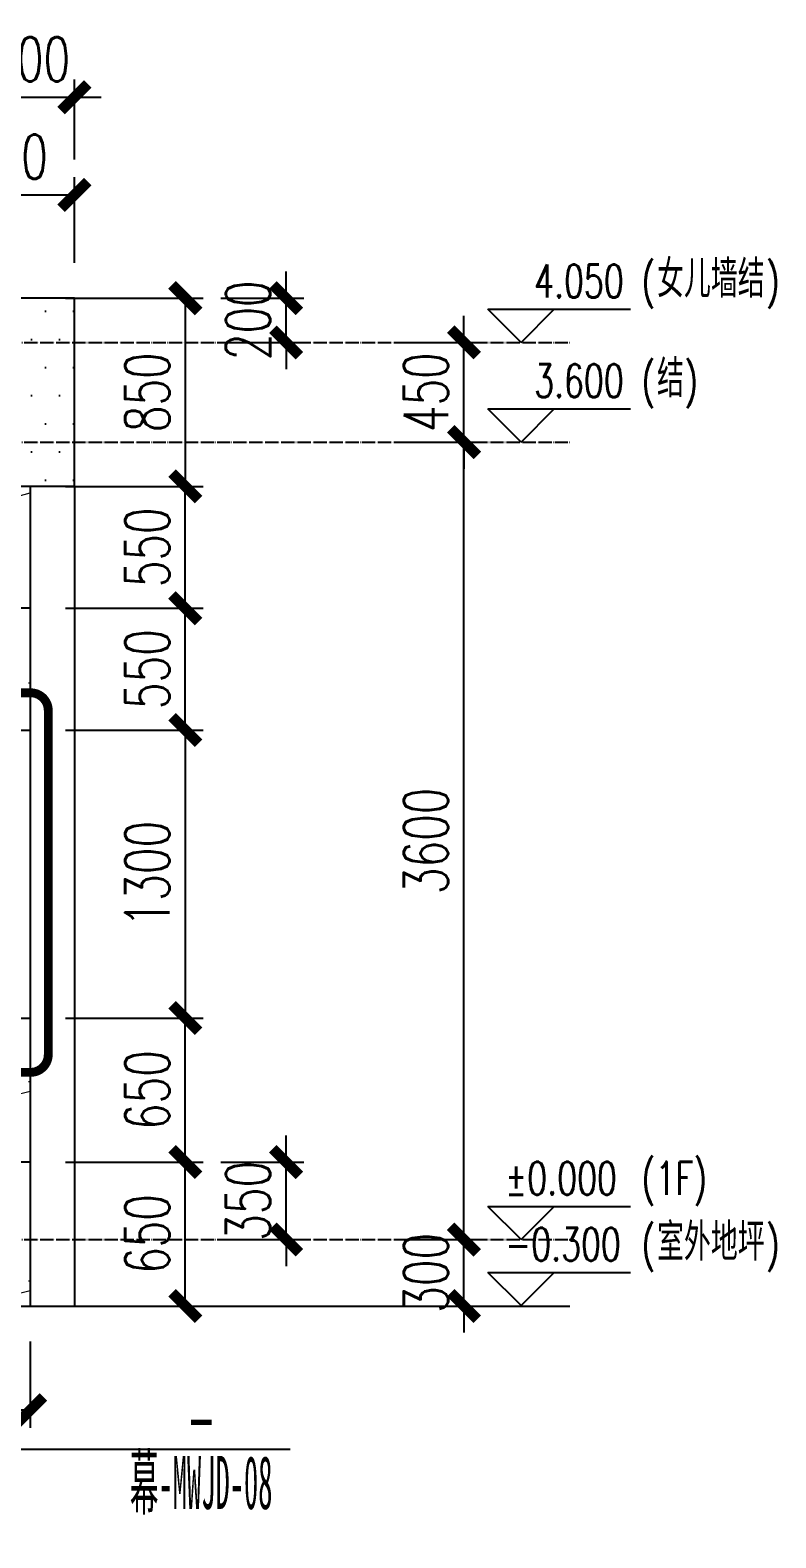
# Model space of a CAD drawing. Extents: x -202236 to 1002404, y -663931 to 1550022.
# Drawn here: x -99383 to -96016, y -342526 to -335720 of the extents above; entities that cross this region are included whole.
import ezdxf
from ezdxf.enums import TextEntityAlignment as Align

# ---------------------------------------------------------------- set-up
doc = ezdxf.new("R2010")
doc.units = 0
doc.linetypes.add('DASH', pattern=[0.35, 0.25, -0.1])
doc.linetypes.add('DOTE', pattern=[2.42, 2, -0.2, 0.02, -0.2])
for name, color, linetype in [('!ZN1-填充-8', 8, 'Continuous'), ('!ZN3-铝板幕墙-3', 3, 'Continuous'), ('25mm厚湿贴石材', 35, 'Continuous'), ('3索引', 3, 'Continuous'), ('A-AXIS-DOTE', 14, 'DOTE'), ('A-AXIS-ELEV', 4, 'Continuous'), ('A-HATCH-2', 251, 'Continuous'), ('A-SFCE', 30, 'Continuous'), ('DIM', 173, 'Continuous'), ('PUB_TEXT', 7, 'Continuous')]:
    doc.layers.add(name, color=color, linetype=linetype)
doc.layers.add('99立面图例外参$0$99立面图例外参$0$A-WALL-HATCH', color=8, linetype='Continuous', lineweight=13)
doc.styles.add('_TCH_DIM', font='SIMPLEX', dxfattribs={"bigfont": 'GBCBIG'})
doc.styles.add('DHTEXT-1', font='ROMANS.shx', dxfattribs={"width": 0.7, "bigfont": 'CHINESE.shx'})
doc.styles.add('中南符号', font='simhei.ttf')
doc.dimstyles.new('ZN80', dxfattribs={"dimscale": 80, "dimtxt": 2.5, "dimasz": 1.5, "dimexe": 1, "dimexo": 2, "dimgap": 0.9, "dimtad": 1, "dimdec": 0, "dimdsep": 46, "dimtxsty": 'DHTEXT-1', "dimblk": 'ARCHTICK', "dimcen": 2.5, "dimclrd": 173, "dimclre": 173, "dimclrt": 7, "dimazin": 2, "dimtfac": 0.4, "dimtdec": 0, "dimtix": 1, "dimtmove": 2, "dimatfit": 3, "dimfxl": 0, "dimtolj": 1, "dimtzin": 0, "dimarcsym": 0})
pattern_1 = [(41.9872125, (2158793.72, -858348.18), (1199.999982, 900.00002), [19.21946, -4016.8677]), (68.1985905, (2158508.01, -858378.18), (599.9999996, 1800.000001), [69.23783, -4777.41048]), (60.945396, (2158493.72, -858412.47), (599.9999597, 900.0000255), [29.41609, -6147.9618]), (90, (2158508, -858386.76), (600, -4e-14), [8.57143, -891.42852]), (71.565051, (2158788, -858365.33), (1e-06, 900.000002), [18.07016, -1879.29642]), (171.469234, (2158788.01, -858365.33), (-599.999998, 5.6e-06), [28.89107, -6038.2332]), (79.215702, (2158748.01, -858421.04), (600.000003, 3600.0000017), [61.07874, -6352.1886]), (62.1329961, (2158296.578, -858146.756), (2399.99997084, 4500.0000176), [140.58914, -29383.1298]), (0, (2158305.2, -858014.8), (0, 900), [0, -600]), (64.9831065, (2158693.72, -857851.04), (1200.000003, 2699.9999982), [94.58826, -9837.1788]), (81.4391104, (2158925.149, -858206.756), (1199.99999793, 8099.99994892), [134.35409, -28080.0036]), (82.8749836, (2158593.72, -858125.328), (599.99996395, 4500.0000045), [69.10507, -14442.9588]), (76.75948, (2158533.72, -858313.9), (600.00000583, 2699.9999979), [149.69356, -15568.1304]), (0, (2158440.2, -858313.5), (0, 900), [0, -600]), (0, (2158449.8, -858323.1), (0, 900), [0, -600]), (0, (2158517.3, -858274.9), (0, 900), [0, -600]), (0, (2158498, -858168.95), (0, 900), [0, -600]), (59.0362434, (2158568.006, -858168.185), (599.9999522, 900.0000258), [49.97959, -10445.7336]), (0, (2158593.7, -858127), (0, 900), [0, -600]), (0, (2158517.3, -858159.3), (0, 900), [0, -600]), (0, (2158546.2, -858101.5), (0, 900), [0, -600]), (0, (2158517.3, -858188.2), (0, 900), [0, -600]), (50.194429, (2158865.15, -858249.61), (600.0000004, 900.0000004), [22.315, -4663.8348]), (90, (2158865.15, -858275.3), (600, -4e-14), [25.71428, -874.28568]), (43.66778, (2158833.72, -858305.33), (1800.0000014, 1799.9999965), [43.4483, -9080.6952]), (90, (2158833.7, -858313.9), (600, -4e-14), [8.57143, -891.42852]), (39.805571, (2158808.006, -858335.33), (1199.9999713, 900.0000354), [33.4725, -6995.7522]), (0, (2158719.8, -858274.9), (0, 900), [0, -600]), (0, (2158866.5, -858247.7), (0, 900), [0, -600]), (0, (2158866.5, -858247.7), (0, 900), [0, -600]), (29.3577535, (2158879.43, -858232.47), (1799.9999964, 900.0000053), [52.45017, -5454.81774]), (0, (2158864.4, -858188.2), (0, 900), [0, -600]), (146.309932, (2158693.72, -857851.04), (-1200.0000074, 899.9999844), [61.80945, -6428.1828]), (8.1301023, (2158628.006, -857971.04), (5999.99995775, 899.99999466), [60.60915, -12667.3128]), (47.8624052, (2158493.72, -857988.185), (2400.00000106, 2699.9999975), [80.91316, -16910.8494]), (14.6208739, (2158362.29, -858022.47), (3599.9999901, 900.00003754), [135.82702, -14126.01]), (0, (2158411.3, -857966.6), (0, 900), [0, -600]), (18.434949, (2158602.29, -858056.76), (2400.0000002, 899.999997), [27.10524, -5664.9945]), (16.699244, (2158628, -858048.18), (599.999988, 5e-05), [14.91472, -3117.17718]), (101.093723, (2158642.292, -858043.9), (-1200.0000105, 6299.99994104), [74.2445, -15517.0992]), (0, (2158565.5, -858005.2), (0, 900), [0, -600]), (0, (2158627.7, -857969.35), (0, 900), [0, -600]), (0, (2158546.2, -858072.6), (0, 900), [0, -600]), (0, (2158469.1, -857879.9), (0, 900), [0, -600]), (0, (2158440.2, -857918.5), (0, 900), [0, -600]), (44.1449026, (2158593.72, -857863.9), (1800.0000031, 1799.99999994), [67.68776, -14146.7412]), (54.5829447, (2158548.006, -857928.185), (600.0000017, 899.99999645), [78.8825, -16486.4424]), (0, (2158594.5, -857863.3), (0, 900), [0, -600]), (0, (2158507.7, -857908.8), (0, 900), [0, -600]), (0, (2158594.5, -857863.3), (0, 900), [0, -600]), (0, (2158548.1, -857929.6), (0, 900), [0, -600]), (75.068583, (2158688.01, -857962.47), (600, 2700.000001), [22.1774, -4635.075]), (90, (2158693.7, -857941.04), (600, -4e-14), [90, -810]), (50.194429, (2158799.43, -857563.9), (600.0000004, 900.0000004), [22.315, -4663.8348]), (0, (2158633, -857754.7), (0, 900), [0, -600]), (0, (2158652.3, -857764.3), (0, 900), [0, -600]), (0, (2158575.2, -857745), (0, 900), [0, -600]), (0, (2158671.6, -857639.1), (0, 900), [0, -600]), (53.1301023, (2158733.72, -857692.47), (600.0000009, 899.9999994), [42.85714, -8957.1426]), (90, (2158733.7, -857765.3), (600, -4e-14), [72.85714, -827.14284]), (0, (2158733.8, -857763.9), (0, 900), [0, -600]), (23.1985905, (2158779.43, -857572.47), (1800.000001, 900.0000005), [21.75935, -4547.7045]), (66.037511, (2158773.72, -857585.33), (600, 1799.999999), [14.0698, -2940.58752]), (66.037511, (2158768, -857598.18), (600, 1799.999999), [14.0698, -2940.58752]), (81.8698976, (2158759.435, -857658.185), (600.0000026, 4500.00000045), [60.60915, -12667.3128]), (90, (2158813.7, -857546.76), (600, -4e-14), [21.42857, -878.57142]), (0, (2158747.8, -857516.8), (0, 900), [0, -600])]

# ---------------------------------------------------------------- blocks, each defined once
blk = doc.blocks.new('_ArchTick')
at = {"color": 0, "linetype": 'ByBlock', "const_width": 0.4}
blk.add_lwpolyline([(-0.5, -0.5), (0.5, 0.5)], dxfattribs=at)
blk = doc.blocks.new('*D229')
at = {"layer": 'Defpoints', "color": 0, "ltscale": 800, "transparency": 16777216}
for p in [(-97860.1, -337129.3), (-97424.2, -337129.3), (-97860.1, -337579.3)]:
    blk.add_point(p, dxfattribs=at)
at = {"layer": 'DIM', "color": 173, "linetype": 'ByBlock', "lineweight": -2, "ltscale": 800, "transparency": 16777216}
for p, q in [((-97424.2, -337129.3), (-97424.2, -337009.3)), ((-97700.1, -337129.3), (-97344.2, -337129.3)), ((-97424.2, -337579.3), (-97424.2, -337129.3)), ((-97700.1, -337579.3), (-97344.2, -337579.3)), ((-97424.2, -337579.3), (-97424.2, -337699.3))]:
    blk.add_line(p, q, dxfattribs=at)
at = {"layer": 'DIM', "color": 173, "lineweight": -2, "ltscale": 800, "transparency": 16777216, "xscale": 120, "yscale": 120, "zscale": 120}
for p, rotation in [((-97424.2, -337129.3), 270), ((-97424.2, -337579.3), 90)]:
    blk.add_blockref('_ArchTick', p, dxfattribs=dict(at, rotation=rotation))
at = {"layer": 'DIM', "color": 7, "ltscale": 800, "transparency": 16777216, "insert": (-97596.2, -337354.3), "char_height": 200, "attachment_point": 5, "rotation": 90, "style": 'DHTEXT-1'}
blk.add_mtext('\\A1;450', dxfattribs=at)
blk = doc.blocks.new('*D230')
at = {"layer": 'Defpoints', "color": 0, "ltscale": 800, "transparency": 16777216}
for p in [(-97860.1, -337579.3), (-97424.2, -337579.3), (-97860.1, -341179.3)]:
    blk.add_point(p, dxfattribs=at)
at = {"layer": 'DIM', "color": 173, "linetype": 'ByBlock', "lineweight": -2, "ltscale": 800, "transparency": 16777216}
for p, q in [((-97700.1, -337579.3), (-97344.2, -337579.3)), ((-97424.2, -341179.3), (-97424.2, -337579.3)), ((-97700.1, -341179.3), (-97344.2, -341179.3))]:
    blk.add_line(p, q, dxfattribs=at)
at = {"layer": 'DIM', "color": 173, "lineweight": -2, "ltscale": 800, "transparency": 16777216, "xscale": 120, "yscale": 120, "zscale": 120}
for p, rotation in [((-97424.2, -337579.3), 90), ((-97424.2, -341179.3), 270)]:
    blk.add_blockref('_ArchTick', p, dxfattribs=dict(at, rotation=rotation))
at = {"layer": 'DIM', "color": 7, "ltscale": 800, "transparency": 16777216, "insert": (-97596.2, -339379.3), "char_height": 200, "attachment_point": 5, "rotation": 90, "style": 'DHTEXT-1'}
blk.add_mtext('\\A1;3600', dxfattribs=at)
blk = doc.blocks.new('*D231')
at = {"layer": 'Defpoints', "color": 0, "ltscale": 800, "transparency": 16777216}
for p in [(-97860.1, -341179.3), (-97424.2, -341179.3), (-97860.1, -341479.3)]:
    blk.add_point(p, dxfattribs=at)
at = {"layer": 'DIM', "color": 173, "linetype": 'ByBlock', "lineweight": -2, "ltscale": 800, "transparency": 16777216}
for p, q in [((-97424.2, -341179.3), (-97424.2, -341059.3)), ((-97700.1, -341179.3), (-97344.2, -341179.3)), ((-97424.2, -341479.3), (-97424.2, -341179.3)), ((-97700.1, -341479.3), (-97344.2, -341479.3)), ((-97424.2, -341479.3), (-97424.2, -341599.3))]:
    blk.add_line(p, q, dxfattribs=at)
at = {"layer": 'DIM', "color": 173, "lineweight": -2, "ltscale": 800, "transparency": 16777216, "xscale": 120, "yscale": 120, "zscale": 120}
for p, rotation in [((-97424.2, -341179.3), 270), ((-97424.2, -341479.3), 90)]:
    blk.add_blockref('_ArchTick', p, dxfattribs=dict(at, rotation=rotation))
at = {"layer": 'DIM', "color": 7, "ltscale": 800, "transparency": 16777216, "insert": (-97596.2, -341329.3), "char_height": 200, "attachment_point": 5, "rotation": 90, "style": 'DHTEXT-1'}
blk.add_mtext('\\A1;300', dxfattribs=at)
blk = doc.blocks.new('*D286')
at = {"layer": 'Defpoints', "color": 0, "ltscale": 800, "transparency": 16777216}
for p in [(-99383, -338329.3), (-98682.5, -338329.3), (-99383, -338879.3)]:
    blk.add_point(p, dxfattribs=at)
at = {"layer": 'DIM', "color": 173, "linetype": 'ByBlock', "lineweight": -2, "ltscale": 800, "transparency": 16777216}
for p, q in [((-99223, -338329.3), (-98602.5, -338329.3)), ((-98682.5, -338879.3), (-98682.5, -338329.3)), ((-99223, -338879.3), (-98602.5, -338879.3))]:
    blk.add_line(p, q, dxfattribs=at)
at = {"layer": 'DIM', "color": 173, "lineweight": -2, "ltscale": 800, "transparency": 16777216, "xscale": 120, "yscale": 120, "zscale": 120}
for p, rotation in [((-98682.5, -338329.3), 90), ((-98682.5, -338879.3), 270)]:
    blk.add_blockref('_ArchTick', p, dxfattribs=dict(at, rotation=rotation))
at = {"layer": 'DIM', "color": 7, "ltscale": 800, "transparency": 16777216, "insert": (-98854.5, -338604.3), "char_height": 200, "attachment_point": 5, "rotation": 90, "style": 'DHTEXT-1'}
blk.add_mtext('\\A1;550', dxfattribs=at)
blk = doc.blocks.new('*D287')
at = {"layer": 'Defpoints', "color": 0, "ltscale": 800, "transparency": 16777216}
for p in [(-99383, -336929.3), (-99383, -337779.3), (-98682.5, -337779.3)]:
    blk.add_point(p, dxfattribs=at)
at = {"layer": 'DIM', "color": 173, "linetype": 'ByBlock', "lineweight": -2, "ltscale": 800, "transparency": 16777216}
for p, q in [((-99223, -336929.3), (-98602.5, -336929.3)), ((-98682.5, -336929.3), (-98682.5, -337779.3)), ((-99223, -337779.3), (-98602.5, -337779.3))]:
    blk.add_line(p, q, dxfattribs=at)
at = {"layer": 'DIM', "color": 173, "lineweight": -2, "ltscale": 800, "transparency": 16777216, "xscale": 120, "yscale": 120, "zscale": 120}
for p, rotation in [((-98682.5, -336929.3), 90), ((-98682.5, -337779.3), 270)]:
    blk.add_blockref('_ArchTick', p, dxfattribs=dict(at, rotation=rotation))
at = {"layer": 'DIM', "color": 7, "ltscale": 800, "transparency": 16777216, "insert": (-98854.5, -337354.3), "char_height": 200, "attachment_point": 5, "rotation": 90, "style": 'DHTEXT-1'}
blk.add_mtext('\\A1;850', dxfattribs=at)
blk = doc.blocks.new('*D288')
at = {"layer": 'Defpoints', "color": 0, "ltscale": 800, "transparency": 16777216}
for p in [(-99383, -338879.3), (-99383, -340179.3), (-98682.5, -340179.3)]:
    blk.add_point(p, dxfattribs=at)
at = {"layer": 'DIM', "color": 173, "linetype": 'ByBlock', "lineweight": -2, "ltscale": 800, "transparency": 16777216}
for p, q in [((-99223, -338879.3), (-98602.5, -338879.3)), ((-98682.5, -338879.3), (-98682.5, -340179.3)), ((-99223, -340179.3), (-98602.5, -340179.3))]:
    blk.add_line(p, q, dxfattribs=at)
at = {"layer": 'DIM', "color": 173, "lineweight": -2, "ltscale": 800, "transparency": 16777216, "xscale": 120, "yscale": 120, "zscale": 120}
for p, rotation in [((-98682.5, -338879.3), 90), ((-98682.5, -340179.3), 270)]:
    blk.add_blockref('_ArchTick', p, dxfattribs=dict(at, rotation=rotation))
at = {"layer": 'DIM', "color": 7, "ltscale": 800, "transparency": 16777216, "insert": (-98854.5, -339529.3), "char_height": 200, "attachment_point": 5, "rotation": 90, "style": 'DHTEXT-1'}
blk.add_mtext('\\A1;1300', dxfattribs=at)
blk = doc.blocks.new('*D289')
at = {"layer": 'Defpoints', "color": 0, "ltscale": 800, "transparency": 16777216}
for p in [(-99383, -340829.3), (-98682.5, -340829.3), (-99383, -341479.3)]:
    blk.add_point(p, dxfattribs=at)
at = {"layer": 'DIM', "color": 173, "linetype": 'ByBlock', "lineweight": -2, "ltscale": 800, "transparency": 16777216}
for p, q in [((-99223, -340829.3), (-98602.5, -340829.3)), ((-98682.5, -341479.3), (-98682.5, -340829.3)), ((-99223, -341479.3), (-98602.5, -341479.3))]:
    blk.add_line(p, q, dxfattribs=at)
at = {"layer": 'DIM', "color": 173, "lineweight": -2, "ltscale": 800, "transparency": 16777216, "xscale": 120, "yscale": 120, "zscale": 120}
for p, rotation in [((-98682.5, -340829.3), 90), ((-98682.5, -341479.3), 270)]:
    blk.add_blockref('_ArchTick', p, dxfattribs=dict(at, rotation=rotation))
at = {"layer": 'DIM', "color": 7, "ltscale": 800, "transparency": 16777216, "insert": (-98854.5, -341154.3), "char_height": 200, "attachment_point": 5, "rotation": 90, "style": 'DHTEXT-1'}
blk.add_mtext('\\A1;650', dxfattribs=at)
blk = doc.blocks.new('*D290')
at = {"layer": 'Defpoints', "color": 0, "ltscale": 800, "transparency": 16777216}
for p in [(-99383, -337779.3), (-98682.5, -337779.3), (-99383, -338329.3)]:
    blk.add_point(p, dxfattribs=at)
at = {"layer": 'DIM', "color": 173, "linetype": 'ByBlock', "lineweight": -2, "ltscale": 800, "transparency": 16777216}
for p, q in [((-99223, -337779.3), (-98602.5, -337779.3)), ((-98682.5, -338329.3), (-98682.5, -337779.3)), ((-99223, -338329.3), (-98602.5, -338329.3))]:
    blk.add_line(p, q, dxfattribs=at)
at = {"layer": 'DIM', "color": 173, "lineweight": -2, "ltscale": 800, "transparency": 16777216, "xscale": 120, "yscale": 120, "zscale": 120}
for p, rotation in [((-98682.5, -337779.3), 90), ((-98682.5, -338329.3), 270)]:
    blk.add_blockref('_ArchTick', p, dxfattribs=dict(at, rotation=rotation))
at = {"layer": 'DIM', "color": 7, "ltscale": 800, "transparency": 16777216, "insert": (-98854.5, -338054.3), "char_height": 200, "attachment_point": 5, "rotation": 90, "style": 'DHTEXT-1'}
blk.add_mtext('\\A1;550', dxfattribs=at)
blk = doc.blocks.new('*D291')
at = {"layer": 'Defpoints', "color": 0, "ltscale": 800, "transparency": 16777216}
for p in [(-99383, -340179.3), (-98682.5, -340179.3), (-99383, -340829.3)]:
    blk.add_point(p, dxfattribs=at)
at = {"layer": 'DIM', "color": 173, "linetype": 'ByBlock', "lineweight": -2, "ltscale": 800, "transparency": 16777216}
for p, q in [((-99223, -340179.3), (-98602.5, -340179.3)), ((-98682.5, -340829.3), (-98682.5, -340179.3)), ((-99223, -340829.3), (-98602.5, -340829.3))]:
    blk.add_line(p, q, dxfattribs=at)
at = {"layer": 'DIM', "color": 173, "lineweight": -2, "ltscale": 800, "transparency": 16777216, "xscale": 120, "yscale": 120, "zscale": 120}
for p, rotation in [((-98682.5, -340179.3), 90), ((-98682.5, -340829.3), 270)]:
    blk.add_blockref('_ArchTick', p, dxfattribs=dict(at, rotation=rotation))
at = {"layer": 'DIM', "color": 7, "ltscale": 800, "transparency": 16777216, "insert": (-98854.5, -340504.3), "char_height": 200, "attachment_point": 5, "rotation": 90, "style": 'DHTEXT-1'}
blk.add_mtext('\\A1;650', dxfattribs=at)
blk = doc.blocks.new('*D293')
at = {"layer": 'Defpoints', "color": 0, "ltscale": 800, "transparency": 16777216}
for p in [(-99183, -336463.2), (-99783, -336929.3), (-99183, -336929.3)]:
    blk.add_point(p, dxfattribs=at)
at = {"layer": 'DIM', "color": 173, "linetype": 'ByBlock', "lineweight": -2, "ltscale": 800, "transparency": 16777216}
for p, q in [((-99783, -336769.3), (-99783, -336383.2)), ((-99183, -336769.3), (-99183, -336383.2)), ((-99783, -336463.2), (-99183, -336463.2))]:
    blk.add_line(p, q, dxfattribs=at)
at = {"layer": 'DIM', "color": 173, "lineweight": -2, "ltscale": 800, "transparency": 16777216, "xscale": 120, "yscale": 120, "zscale": 120, "rotation": 180}
blk.add_blockref('_ArchTick', (-99783, -336463.2), dxfattribs=at)
at = {"layer": 'DIM', "color": 173, "lineweight": -2, "ltscale": 800, "transparency": 16777216, "xscale": 120, "yscale": 120, "zscale": 120}
blk.add_blockref('_ArchTick', (-99183, -336463.2), dxfattribs=at)
at = {"layer": 'DIM', "color": 7, "ltscale": 800, "transparency": 16777216, "insert": (-99483, -336291.2), "char_height": 200, "attachment_point": 5, "style": 'DHTEXT-1'}
blk.add_mtext('\\A1;600', dxfattribs=at)
blk = doc.blocks.new('*D294')
at = {"layer": 'Defpoints', "color": 0, "ltscale": 800, "transparency": 16777216}
for p in [(-99183, -336022.8), (-99583, -336463.2), (-99183, -336463.2)]:
    blk.add_point(p, dxfattribs=at)
at = {"layer": 'DIM', "color": 173, "linetype": 'ByBlock', "lineweight": -2, "ltscale": 800, "transparency": 16777216}
for p, q in [((-99583, -336303.2), (-99583, -335942.8)), ((-99183, -336303.2), (-99183, -335942.8)), ((-99583, -336022.8), (-99703, -336022.8)), ((-99583, -336022.8), (-99183, -336022.8)), ((-99183, -336022.8), (-99063, -336022.8))]:
    blk.add_line(p, q, dxfattribs=at)
at = {"layer": 'DIM', "color": 173, "lineweight": -2, "ltscale": 800, "transparency": 16777216, "xscale": 120, "yscale": 120, "zscale": 120}
blk.add_blockref('_ArchTick', (-99583, -336022.8), dxfattribs=at)
at = {"layer": 'DIM', "color": 173, "lineweight": -2, "ltscale": 800, "transparency": 16777216, "xscale": 120, "yscale": 120, "zscale": 120, "rotation": 180}
blk.add_blockref('_ArchTick', (-99183, -336022.8), dxfattribs=at)
at = {"layer": 'DIM', "color": 7, "ltscale": 800, "transparency": 16777216, "insert": (-99383, -335850.8), "char_height": 200, "attachment_point": 5, "style": 'DHTEXT-1'}
blk.add_mtext('\\A1;400', dxfattribs=at)
blk = doc.blocks.new('*D372')
at = {"layer": 'Defpoints', "color": 0, "ltscale": 800, "transparency": 16777216}
for p in [(-98682.5, -336929.3), (-98227.1, -336929.3), (-98682.5, -337129.3)]:
    blk.add_point(p, dxfattribs=at)
at = {"layer": 'DIM', "color": 173, "linetype": 'ByBlock', "lineweight": -2, "ltscale": 800, "transparency": 16777216}
for p, q in [((-98227.1, -336929.3), (-98227.1, -336809.3)), ((-98522.5, -336929.3), (-98147.1, -336929.3)), ((-98227.1, -337129.3), (-98227.1, -336929.3)), ((-98522.5, -337129.3), (-98147.1, -337129.3)), ((-98227.1, -337129.3), (-98227.1, -337249.3))]:
    blk.add_line(p, q, dxfattribs=at)
at = {"layer": 'DIM', "color": 173, "lineweight": -2, "ltscale": 800, "transparency": 16777216, "xscale": 120, "yscale": 120, "zscale": 120}
for p, rotation in [((-98227.1, -336929.3), 270), ((-98227.1, -337129.3), 90)]:
    blk.add_blockref('_ArchTick', p, dxfattribs=dict(at, rotation=rotation))
at = {"layer": 'DIM', "color": 7, "ltscale": 800, "transparency": 16777216, "insert": (-98399.1, -337029.3), "char_height": 200, "attachment_point": 5, "rotation": 90, "style": 'DHTEXT-1'}
blk.add_mtext('\\A1;200', dxfattribs=at)
blk = doc.blocks.new('*D373')
at = {"layer": 'Defpoints', "color": 0, "ltscale": 800, "transparency": 16777216}
for p in [(-98682.5, -340829.3), (-98227.1, -340829.3), (-98682.5, -341179.3)]:
    blk.add_point(p, dxfattribs=at)
at = {"layer": 'DIM', "color": 173, "linetype": 'ByBlock', "lineweight": -2, "ltscale": 800, "transparency": 16777216}
for p, q in [((-98227.1, -340829.3), (-98227.1, -340709.3)), ((-98522.5, -340829.3), (-98147.1, -340829.3)), ((-98227.1, -341179.3), (-98227.1, -340829.3)), ((-98522.5, -341179.3), (-98147.1, -341179.3)), ((-98227.1, -341179.3), (-98227.1, -341299.3))]:
    blk.add_line(p, q, dxfattribs=at)
at = {"layer": 'DIM', "color": 173, "lineweight": -2, "ltscale": 800, "transparency": 16777216, "xscale": 120, "yscale": 120, "zscale": 120}
for p, rotation in [((-98227.1, -340829.3), 270), ((-98227.1, -341179.3), 90)]:
    blk.add_blockref('_ArchTick', p, dxfattribs=dict(at, rotation=rotation))
at = {"layer": 'DIM', "color": 7, "ltscale": 800, "transparency": 16777216, "insert": (-98399.1, -341004.3), "char_height": 200, "attachment_point": 5, "rotation": 90, "style": 'DHTEXT-1'}
blk.add_mtext('\\A1;350', dxfattribs=at)
blk = doc.blocks.new('*D402')
at = {"layer": 'Defpoints', "color": 0, "ltscale": 800, "transparency": 16777216}
for p in [(-100883, -341479.3), (-99383, -341479.3), (-100883, -341949.7)]:
    blk.add_point(p, dxfattribs=at)
at = {"layer": 'DIM', "color": 173, "linetype": 'ByBlock', "lineweight": -2, "ltscale": 800, "transparency": 16777216}
for p, q in [((-100883, -341639.3), (-100883, -342029.7)), ((-99383, -341639.3), (-99383, -342029.7)), ((-99383, -341949.7), (-100883, -341949.7))]:
    blk.add_line(p, q, dxfattribs=at)
at = {"layer": 'DIM', "color": 173, "lineweight": -2, "ltscale": 800, "transparency": 16777216, "xscale": 120, "yscale": 120, "zscale": 120, "rotation": 180}
blk.add_blockref('_ArchTick', (-100883, -341949.7), dxfattribs=at)
at = {"layer": 'DIM', "color": 173, "lineweight": -2, "ltscale": 800, "transparency": 16777216, "xscale": 120, "yscale": 120, "zscale": 120}
blk.add_blockref('_ArchTick', (-99383, -341949.7), dxfattribs=at)
at = {"layer": 'DIM', "color": 7, "ltscale": 800, "transparency": 16777216, "insert": (-100133, -341777.7), "char_height": 200, "attachment_point": 5, "style": 'DHTEXT-1'}
blk.add_mtext('\\A1;1500', dxfattribs=at)
blk = doc.blocks.new('中南-指向索引')
blk.add_wipeout([(0, 5), (-0.523, 4.973), (-1.04, 4.891), (-1.545, 4.755), (-2.034, 4.568), (-2.5, 4.33), (-2.939, 4.045), (-3.346, 3.716), (-3.716, 3.346), (-4.045, 2.939), (-4.33, 2.5), (-4.568, 2.034), (-4.755, 1.545), (-4.891, 1.04), (-4.973, 0.523), (-5, 0), (-4.973, -0.523), (-4.891, -1.04), (-4.755, -1.545), (-4.568, -2.034), (-4.33, -2.5), (-4.045, -2.939), (-3.716, -3.346), (-3.346, -3.716), (-2.939, -4.045), (-2.5, -4.33), (-2.034, -4.568), (-1.545, -4.755), (-1.04, -4.891), (-0.523, -4.973), (0, -5), (0.523, -4.973), (1.04, -4.891), (1.545, -4.755), (2.034, -4.568), (2.5, -4.33), (2.939, -4.045), (3.346, -3.716), (3.716, -3.346), (4.045, -2.939), (4.33, -2.5), (4.568, -2.034), (4.755, -1.545), (4.891, -1.04), (4.973, -0.523), (5, 0), (4.973, 0.523), (4.891, 1.04), (4.755, 1.545), (4.568, 2.034), (4.33, 2.5), (4.045, 2.939), (3.716, 3.346), (3.346, 3.716), (2.939, 4.045), (2.5, 4.33), (2.034, 4.568), (1.545, 4.755), (1.04, 4.891), (0.523, 4.973)])
at = {"color": 0, "style": '中南符号', "flags": 8}
blk.add_attdef('编号', text='', height=3, dxfattribs=at).set_placement((0, 0.365), align=Align.CENTER)
at = {"color": 0, "style": '中南符号', "width": 0.932285, "flags": 8}
blk.add_attdef('图号', text='', height=3, dxfattribs=at).set_placement((-4.037, -3.373), (4.008, -3.373), align=Align.FIT)
blk.add_wipeout([(8.439, 5), (7.917, 4.973), (7.4, 4.891), (6.894, 4.755), (6.406, 4.568), (5.939, 4.33), (5.501, 4.045), (5.094, 3.716), (4.724, 3.346), (4.394, 2.939), (4.109, 2.5), (3.872, 2.034), (3.684, 1.545), (3.549, 1.04), (3.467, 0.523), (3.439, 0), (3.467, -0.523), (3.549, -1.04), (3.684, -1.545), (3.872, -2.034), (4.109, -2.5), (4.394, -2.939), (4.724, -3.346), (5.094, -3.716), (5.501, -4.045), (5.939, -4.33), (6.406, -4.568), (6.894, -4.755), (7.4, -4.891), (7.917, -4.973), (8.439, -5), (8.962, -4.973), (9.479, -4.891), (9.985, -4.755), (10.473, -4.568), (10.939, -4.33), (11.378, -4.045), (11.785, -3.716), (12.155, -3.346), (12.485, -2.939), (12.77, -2.5), (13.007, -2.034), (13.195, -1.545), (13.33, -1.04), (13.412, -0.523), (13.439, 0), (13.412, 0.523), (13.33, 1.04), (13.195, 1.545), (13.007, 2.034), (12.77, 2.5), (12.485, 2.939), (12.155, 3.346), (11.785, 3.716), (11.378, 4.045), (10.939, 4.33), (10.473, 4.568), (9.985, 4.755), (9.479, 4.891), (8.962, 4.973)]).dxf.layer = '3索引'
blk.add_line((-5, 0), (5, 0))

msp = doc.modelspace()

# ---------------------------------------------------------------- hatches: boundary and pattern name
at = {"layer": '!ZN1-填充-8'}
h = msp.add_hatch(dxfattribs=at)
h.set_pattern_fill('DOTS', color=141, scale=80, style=0)
h.set_pattern_definition([(0, (0, -32188.5), (63.5, 127), [0, -127])])
h.paths.add_polyline_path([(-104783, -336929.3), (-99183, -336929.3), (-99183, -337779.3), (-104783, -337779.3)])
at = {"layer": '99立面图例外参$0$99立面图例外参$0$A-WALL-HATCH'}
h = msp.add_hatch(dxfattribs=at)
h.set_pattern_fill('大理石', color=256, scale=200)
h.set_pattern_definition(pattern_1)
h.paths.add_polyline_path([(-99383, -337779.3), (-104583, -337779.3), (-104583, -338829.3), (-104083, -338829.3), (-99483, -338829.3), (-99383, -338829.3)])
h.paths.add_polyline_path([(-99383, -340229.3), (-99483, -340229.3), (-104083, -340229.3), (-104583, -340229.3), (-104583, -341179.3), (-99383, -341179.3)])
h = msp.add_hatch(dxfattribs=at)
h.set_pattern_fill('大理石', color=256, scale=200)
h.set_pattern_definition(pattern_1)
h.paths.add_polyline_path([(-104483, -341479.3), (-99383, -341479.3), (-99383, -341179.3), (-104483, -341179.3)])

# ---------------------------------------------------------------- linework, layer by layer
at = {"layer": '!ZN3-铝板幕墙-3'}
for p, q in [((-99183, -336929.3), (-104783, -336929.3)), ((-99183, -337779.3), (-99183, -336929.3)), ((-99183, -337779.3), (-104783, -337779.3))]:
    msp.add_line(p, q, dxfattribs=at)
at = {"layer": '25mm厚湿贴石材'}
for p, q in [((-99383, -337779.3), (-99383, -338879.3)), ((-99383, -338329.3), (-104583, -338329.3)), ((-99483, -338879.3), (-99383, -338879.3)), ((-99483, -340179.3), (-99383, -340179.3)), ((-99383, -340179.3), (-99383, -341479.3)), ((-99383, -340829.3), (-104583, -340829.3))]:
    msp.add_line(p, q, dxfattribs=at)
at = {"layer": '3索引', "linetype": 'DASH', "ltscale": 400, "const_width": 40}
msp.add_lwpolyline([(-104023.37, -338710.84), (-99381.19, -338710.84, -0.4142136), (-99301.19, -338790.84), (-99301.19, -340344.43, -0.4142136), (-99381.19, -340424.43), (-104023.37, -340424.43, -0.4142136), (-104103.37, -340344.43), (-104103.37, -338790.84, -0.4142136)], format="xyb", close=True, dxfattribs=at)
at = {"layer": '3索引'}
msp.add_lwpolyline([(-100996.14, -340424.43), (-99594, -342125.7), (-98609.57, -342125.7)], dxfattribs=at)
at = {"layer": 'A-AXIS-DOTE', "ltscale": 30}
for p, q in [((-105436.28, -337129.3), (-96946.28, -337129.3)), ((-105436.28, -337579.3), (-96946.28, -337579.3)), ((-105436.28, -341179.3), (-96946.28, -341179.3))]:
    msp.add_line(p, q, dxfattribs=at)
at = {"layer": 'A-AXIS-DOTE'}
msp.add_line((-105436.28, -341479.3), (-96946.28, -341479.3), dxfattribs=at)
at = {"layer": 'A-AXIS-ELEV'}
for p, q in [((-97166.28, -337129.3), (-97316.28, -336979.3)), ((-97316.28, -336979.3), (-96672.5, -336979.3)), ((-97166.28, -337129.3), (-97016.28, -336979.3)), ((-97166.28, -337579.3), (-97316.28, -337429.3)), ((-97316.28, -337429.3), (-96672.5, -337429.3)), ((-97166.28, -337579.3), (-97016.28, -337429.3)), ((-97166.28, -341179.3), (-97316.28, -341029.3)), ((-97316.28, -341029.3), (-96672.5, -341029.3)), ((-97166.28, -341179.3), (-97016.28, -341029.3)), ((-97166.42, -341477.36), (-97316.42, -341327.36)), ((-97316.42, -341327.36), (-96672.64, -341327.36)), ((-97166.42, -341477.36), (-97016.42, -341327.36))]:
    msp.add_line(p, q, dxfattribs=at)
at = {"layer": 'A-HATCH-2'}
for p, q in [((-99183, -337779.3), (-99183, -341479.3)), ((-99383, -338829.3), (-99383, -340179.3))]:
    msp.add_line(p, q, dxfattribs=at)
at = {"layer": 'A-SFCE'}
msp.add_lwpolyline([(-105436.28, -341479.3), (-98606.28, -341479.3)], dxfattribs=at)

# ---------------------------------------------------------------- texts
at = {"layer": 'PUB_TEXT', "style": '_TCH_DIM', "width": 0.705882}
for s, p in [('(', (-96622.5, -336926.8)), (')', (-96061.01, -336926.8)), ('4.050', (-97107.5, -336926.8)), ('3.600', (-97107.5, -337376.8)), ('(', (-96622.5, -337376.8)), (')', (-96429.63, -337376.8)), ('%%P0.000', (-97237.5, -340976.8)), ('(1F)', (-96622.5, -340976.8)), ('(', (-96622.64, -341274.86)), (')', (-96061.15, -341274.86)), ('-0.300', (-97237.64, -341274.86))]:
    msp.add_text(s, height=148.75, dxfattribs=at).set_placement(p)
at = {"layer": 'PUB_TEXT', "style": '_TCH_DIM'}
for s, height, p in [('女儿墙结', 168.794, (-96552.5, -336926.8)), ('结', 168.79, (-96552.5, -337376.8)), ('室外地坪', 168.794, (-96552.64, -341274.86))]:
    msp.add_text(s, height=height, dxfattribs=at).set_placement(p)

# ---------------------------------------------------------------- dimensions: what is measured, and where the dimension line sits
at = {"layer": 'DIM', "ltscale": 800}
for base, p1, p2, picture, middle in [((-99183, -336022.82), (-99583, -336463.18), (-99183, -336463.18), '*D294', (-99383, -335850.82)), ((-99183, -336463.18), (-99783, -336929.3), (-99183, -336929.3), '*D293', (-99483, -336291.18)), ((-100883, -341949.71), (-99383, -341479.3), (-100883, -341479.3), '*D402', (-100133, -341777.71))]:
    dim = msp.add_linear_dim(base=base, p1=p1, p2=p2, dimstyle='ZN80', dxfattribs=at)
    dim.commit()
    dim.dimension.update_dxf_attribs({"geometry": picture, "text_midpoint": middle})
for base, p1, p2, picture, middle in [((-98227.06, -336929.3), (-98682.52, -337129.3), (-98682.52, -336929.3), '*D372', (-98399.06, -337029.3)), ((-98682.52, -337779.3), (-99383, -336929.3), (-99383, -337779.3), '*D287', (-98854.52, -337354.3)), ((-98682.52, -337779.3), (-99383, -338329.3), (-99383, -337779.3), '*D290', (-98854.52, -338054.3)), ((-98682.52, -338329.3), (-99383, -338879.3), (-99383, -338329.3), '*D286', (-98854.52, -338604.3)), ((-98682.52, -340179.3), (-99383, -338879.3), (-99383, -340179.3), '*D288', (-98854.52, -339529.3)), ((-98682.52, -340179.3), (-99383, -340829.3), (-99383, -340179.3), '*D291', (-98854.52, -340504.3)), ((-98227.06, -340829.3), (-98682.52, -341179.3), (-98682.52, -340829.3), '*D373', (-98399.06, -341004.3)), ((-98682.52, -340829.3), (-99383, -341479.3), (-99383, -340829.3), '*D289', (-98854.52, -341154.3))]:
    dim = msp.add_linear_dim(base=base, p1=p1, p2=p2, angle=90, dimstyle='ZN80', dxfattribs=at)
    dim.commit()
    dim.dimension.update_dxf_attribs({"geometry": picture, "text_midpoint": middle})
for p1, p2, picture, middle in [((-97860.06, -337579.3), (-97860.06, -337129.3), '*D229', (-97596.23, -337354.3)), ((-97860.06, -341179.3), (-97860.06, -337579.3), '*D230', (-97596.23, -339379.3)), ((-97860.06, -341479.3), (-97860.06, -341179.3), '*D231', (-97596.23, -341329.3))]:
    dim = msp.add_aligned_dim(p1=p1, p2=p2, distance=-435.83, dimstyle='ZN80', dxfattribs=at)
    dim.commit()
    dim.dimension.update_dxf_attribs({"geometry": picture, "text_midpoint": middle})

# ---------------------------------------------------------------- next in the draw order: block references
at = {"layer": '3索引', "color": 7}
ref = msp.add_blockref('中南-指向索引', (-98609.57, -342125.7), dxfattribs=dict(at, xscale=80, yscale=80, zscale=80))
ref.add_attrib('编号', '-', dxfattribs={"layer": '0', "color": 0, "height": 240, "style": '中南符号'}).set_placement((-98609.57, -342096.48), align=Align.CENTER)
ref.add_attrib('图号', '幕-MWJD-08', dxfattribs={"layer": '0', "color": 0, "height": 240, "style": '中南符号', "width": 0.372914}).set_placement((-98932.53, -342395.52), (-98288.94, -342395.52), align=Align.FIT)

doc.saveas('drawing.dxf')
